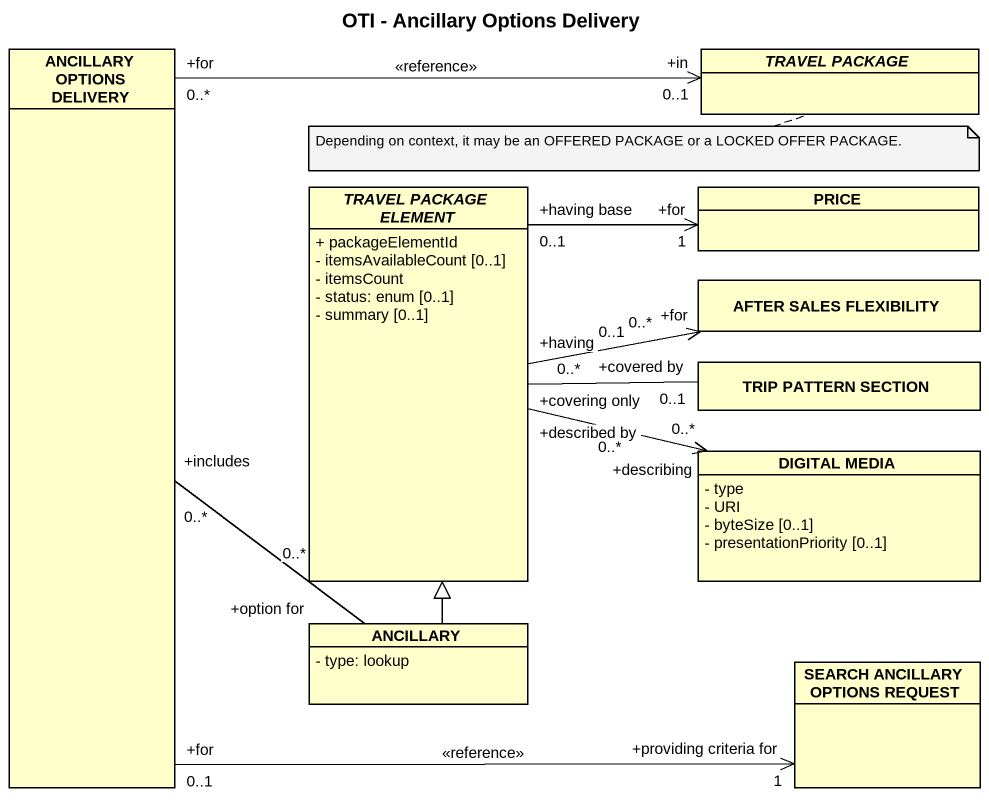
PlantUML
@startuml
title OTI - Ancillary Options Delivery
hide circle
hide empty members
skinparam classAttributeIconSize 0
class "ANCILLARY OPTIONS DELIVERY" as ANCILLARY_OPTIONS_DELIVERY
abstract class "TRAVEL PACKAGE" as TRAVEL_PACKAGE
abstract class "TRAVEL PACKAGE ELEMENT" as TRAVEL_PACKAGE_ELEMENT {
  + packageElementId
  - itemsAvailableCount [0..1]
  - itemsCount
  - status: enum [0..1]
  - summary [0..1]
}
class PRICE
class "AFTER SALES FLEXIBILITY" as AFTER_SALES_FLEXIBILITY
class "TRIP PATTERN SECTION" as TRIP_PATTERN_SECTION
class "DIGITAL MEDIA" as DIGITAL_MEDIA {
  - type
  - URI
  - byteSize [0..1]
  - presentationPriority [0..1]
}
class ANCILLARY {
  - type: lookup
}
class "SEARCH ANCILLARY OPTIONS REQUEST" as SEARCH_ANCILLARY_OPTIONS
ANCILLARY_OPTIONS_DELIVERY "+for\n0..*" -right-> "+in\n0..1" TRAVEL_PACKAGE : <<reference>>
ANCILLARY_OPTIONS_DELIVERY "+for\n0..1" -right-> "+providing criteria for\n1" SEARCH_ANCILLARY_OPTIONS : <<reference>>
TRAVEL_PACKAGE_ELEMENT "+having base\n0..1" -right-> "+for\n1" PRICE
TRAVEL_PACKAGE_ELEMENT "+covering only\n0..*" -right- "+covered by\n0..1" TRIP_PATTERN_SECTION
AFTER_SALES_FLEXIBILITY "+for\n0..*" <-left- "+having\n0..1" TRAVEL_PACKAGE_ELEMENT
DIGITAL_MEDIA "+describing\n0..*" <-left- "+described by\n0..*" TRAVEL_PACKAGE_ELEMENT
ANCILLARY "+option for\n0..*" -up- "+includes\n0..*" ANCILLARY_OPTIONS_DELIVERY
ANCILLARY -up-|> TRAVEL_PACKAGE_ELEMENT
note left of TRAVEL_PACKAGE : Depending on context, it may be an OFFERED PACKAGE or a LOCKED OFFER PACKAGE.
@enduml
